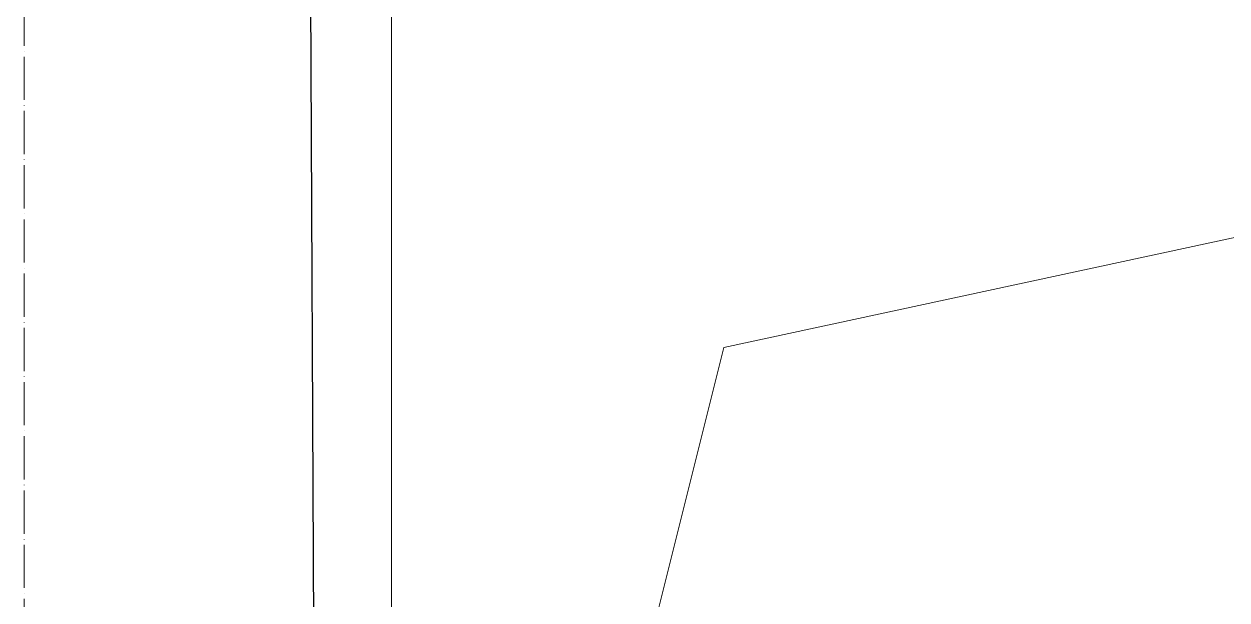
# Model space of a CAD drawing. Header units: millimetres. Extents: x -13069 to 207500, y -71366 to 56785.
# Drawn here: x 0 to 557, y 8024 to 8291 of the extents above; entities that cross this region are included whole.
import ezdxf

# ---------------------------------------------------------------- set-up
doc = ezdxf.new("R2010")
doc.units = ezdxf.units.MM
doc.linetypes.add('ADSK_Линия сетки', pattern=[25, 20, -2.5, 0, -2.5])
for name, color, linetype, lineweight in [('Обобщенные модели', 7, 'Continuous', 18), ('Оси', 7, 'Continuous', 9), ('Стены несущие', 7, 'Continuous', 30)]:
    doc.layers.add(name, color=color, linetype=linetype, lineweight=lineweight)

# ---------------------------------------------------------------- blocks, each defined once
blk = doc.blocks.new('GM_Отверстие прямоугольное _в плите_ - Отверстие-7235603-План потолков 1-го этажа')
at = {"layer": 'Обобщенные модели'}
for p, q in [((-435, -385), (-435, 385)), ((-281, 231), (394.86, 376.37)), ((-435, -385), (-281, 231))]:
    blk.add_line(p, q, dxfattribs=at)

msp = doc.modelspace()

# ---------------------------------------------------------------- linework, layer by layer
at = {"layer": 'Оси', "linetype": 'ADSK_Линия сетки'}
msp.add_line((-0.435, -6603.62), (-0.435, 44222.998), dxfattribs=at)
at = {"layer": 'Стены несущие'}
msp.add_line((136.973, 7346.342), (131.258, 8548.171), dxfattribs=at)

# ---------------------------------------------------------------- block references
at = {"layer": 'Обобщенные модели'}
msp.add_blockref('GM_Отверстие прямоугольное _в плите_ - Отверстие-7235603-План потолков 1-го этажа', (604.703, 7910), dxfattribs=at)

doc.saveas('drawing.dxf')
